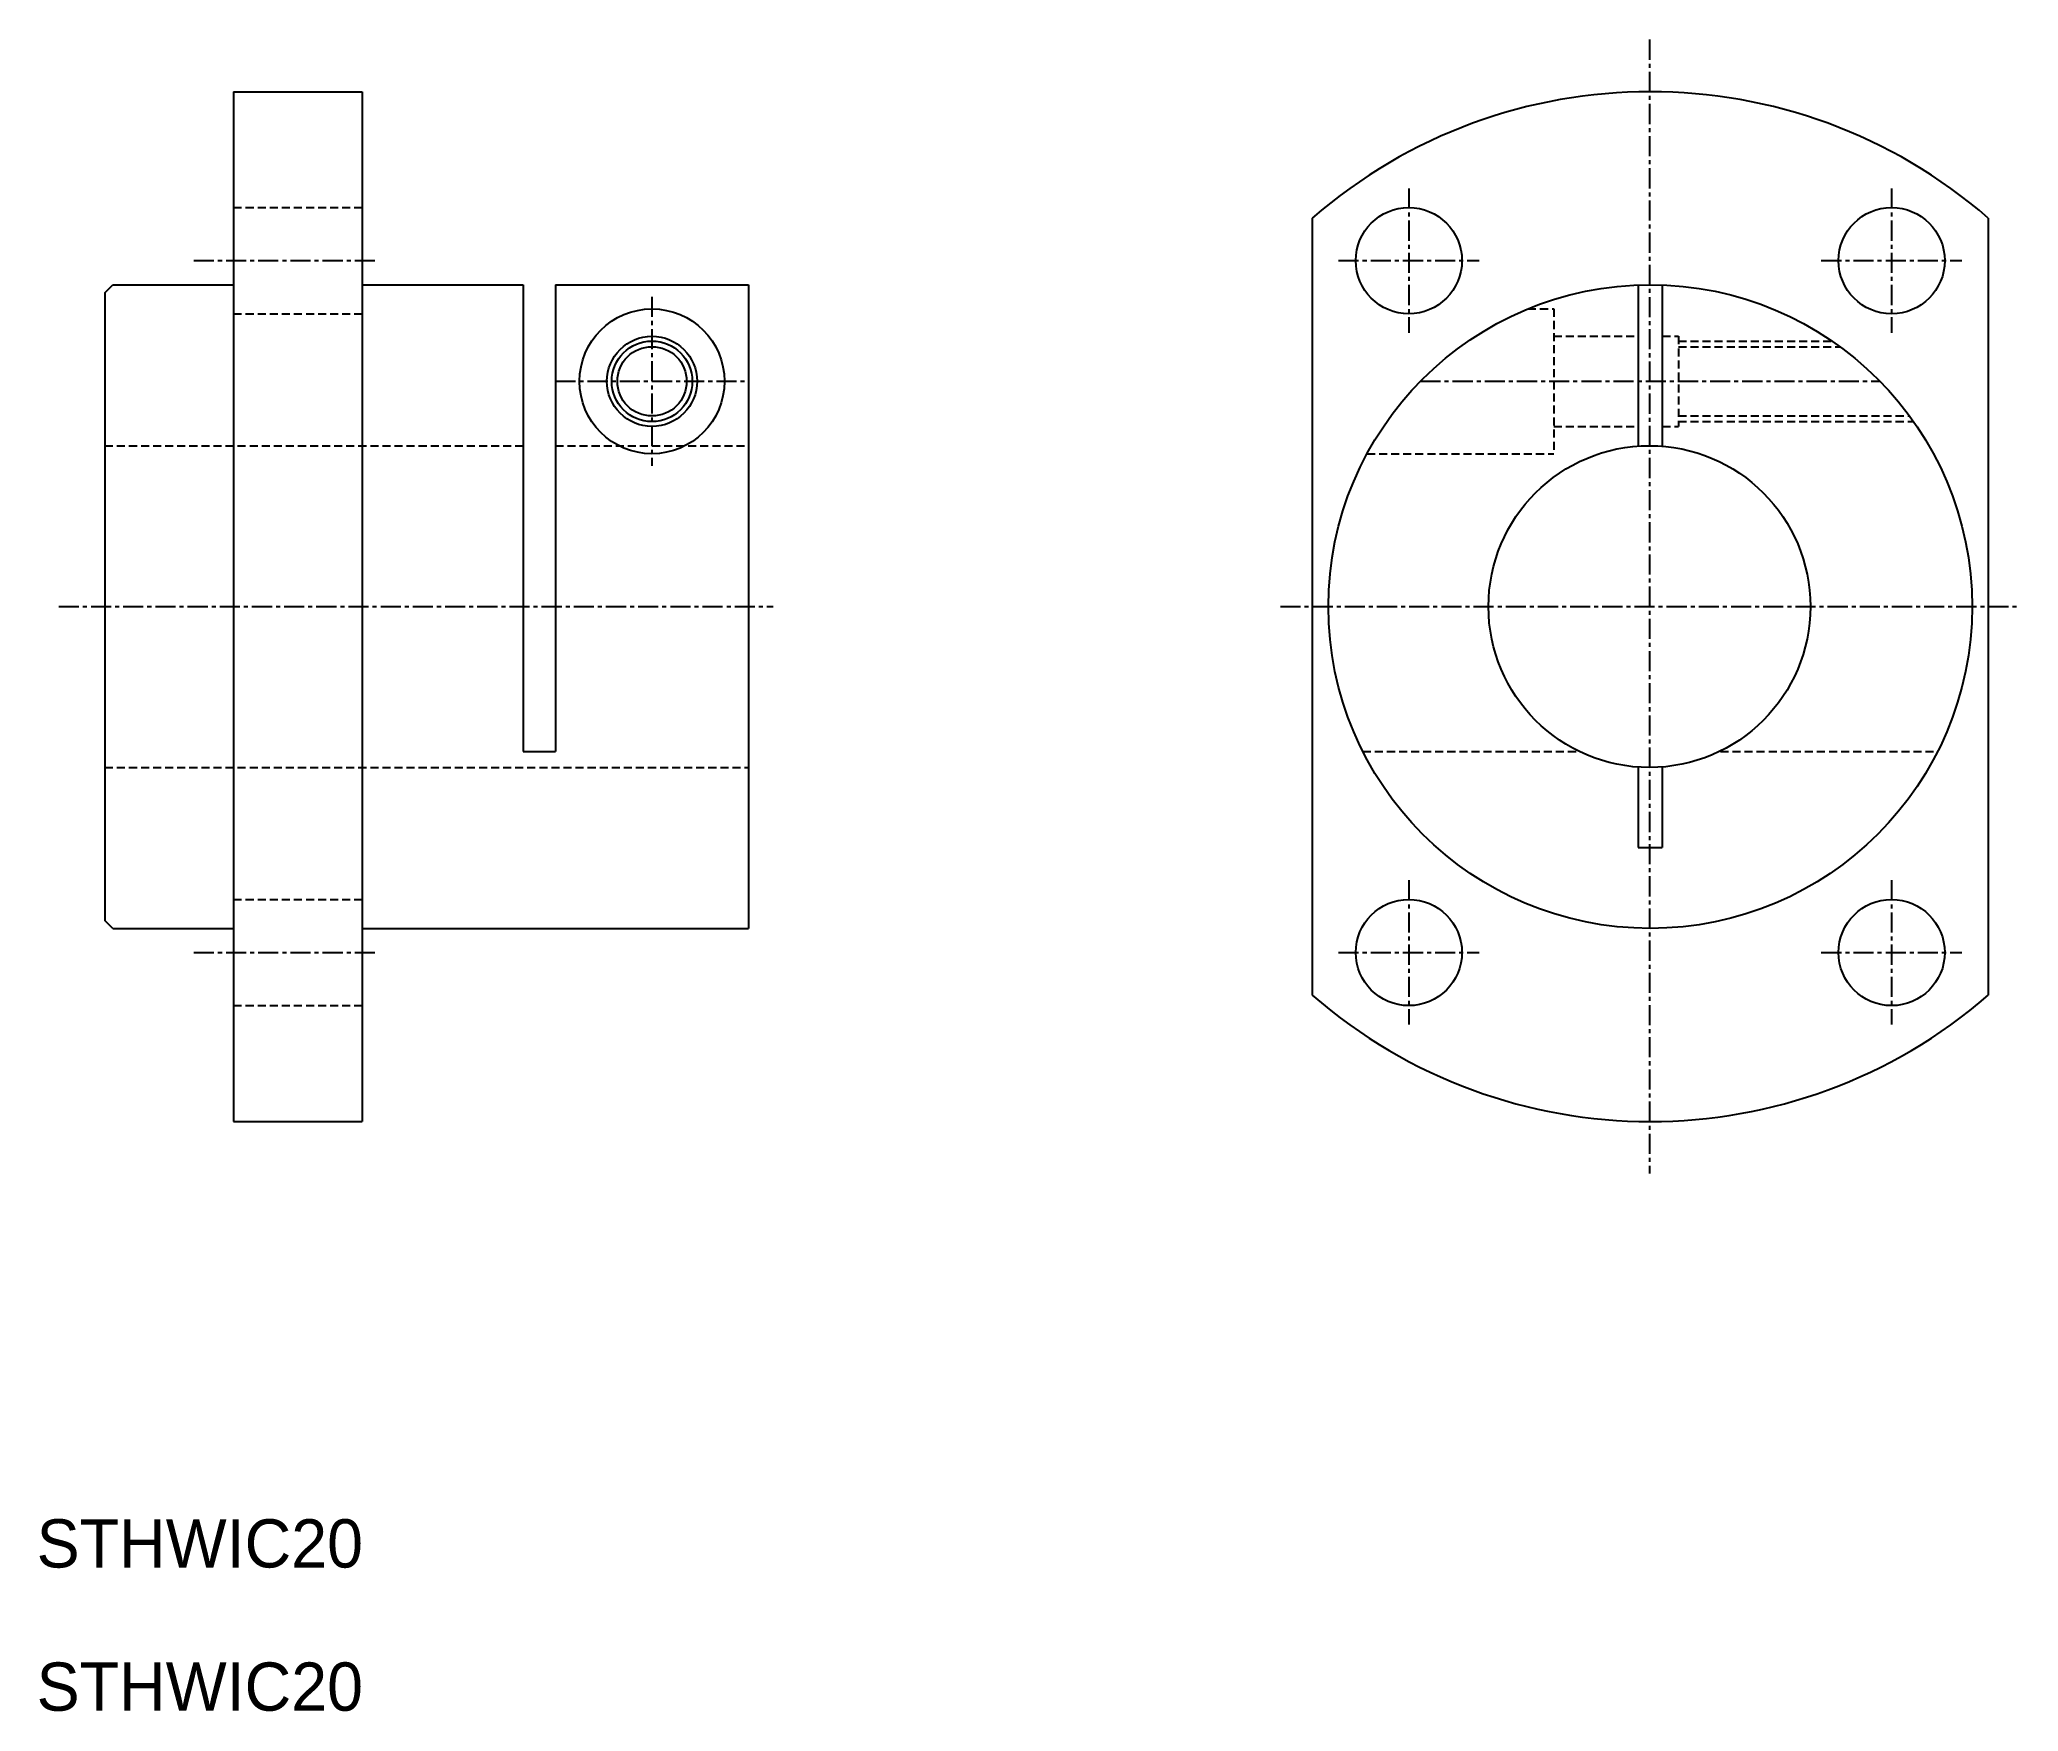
# Model space of a CAD drawing. Extents: x 34 to 157, y 69 to 172.
import ezdxf

# ---------------------------------------------------------------- set-up
doc = ezdxf.new("R2010")
doc.units = 0
doc.linetypes.add('CENTER', pattern=[2, 1.25, -0.25, 0.25, -0.25])
doc.linetypes.add('DASHED', pattern=[0.75, 0.5, -0.25])
doc.layers.get('0').update_dxf_attribs({"linetype": 'CONTINUOUS'})
doc.layers.add('CENTER', color=1, linetype='CENTER')

msp = doc.modelspace()

# ---------------------------------------------------------------- linework, layer by layer
at = {"color": 7, "linetype": 'CONTINUOUS'}
for p, q in [((45.91, 169.17), (45.91, 105.17)), ((45.91, 169.17), (53.91, 169.17)), ((53.91, 169.17), (53.91, 105.17)), ((112.94, 161.32), (112.94, 113.03)), ((154.94, 161.32), (154.94, 113.03)), ((37.91, 156.67), (38.41, 157.17)), ((37.91, 156.67), (37.91, 117.67)), ((38.41, 157.17), (45.91, 157.17)), ((53.91, 157.17), (63.91, 157.17)), ((63.91, 157.17), (63.91, 128.17)), ((65.91, 157.17), (65.91, 128.17)), ((65.91, 157.17), (77.91, 157.17)), ((77.91, 157.17), (77.91, 117.17)), ((133.19, 157.16), (133.19, 147.14)), ((134.69, 157.16), (134.69, 147.14)), ((63.91, 128.17), (65.91, 128.17)), ((133.19, 127.2), (133.19, 122.19)), ((134.69, 127.2), (134.69, 122.19)), ((133.19, 122.19), (134.69, 122.19)), ((38.41, 117.17), (37.91, 117.67)), ((38.41, 117.17), (45.91, 117.17)), ((53.91, 117.17), (77.91, 117.17)), ((45.91, 105.17), (53.91, 105.17))]:
    msp.add_line(p, q, dxfattribs=at)
at = {"color": 3, "linetype": 'DASHED'}
for p, q in [((45.91, 161.97), (53.91, 161.97)), ((45.91, 155.37), (53.91, 155.37)), ((126.34, 155.67), (127.94, 155.67)), ((127.94, 155.67), (127.94, 146.67)), ((127.94, 153.97), (133.19, 153.97)), ((134.69, 153.97), (135.69, 153.97)), ((135.69, 153.97), (135.69, 148.37)), ((135.69, 153.67), (145.24, 153.67)), ((135.69, 153.32), (145.74, 153.32)), ((135.69, 149.02), (150.05, 149.02)), ((127.94, 148.37), (133.19, 148.37)), ((134.69, 148.37), (135.69, 148.37)), ((135.69, 148.67), (150.3, 148.67)), ((37.91, 147.17), (63.91, 147.17)), ((65.91, 147.17), (77.91, 147.17)), ((116.34, 146.67), (127.94, 146.67)), ((116.08, 128.17), (129.58, 128.17)), ((138.3, 128.17), (151.8, 128.17)), ((37.91, 127.17), (77.91, 127.17)), ((45.91, 118.97), (53.91, 118.97)), ((45.91, 112.37), (53.91, 112.37))]:
    msp.add_line(p, q, dxfattribs=at)
at = {"color": 7, "linetype": 'CONTINUOUS'}
for centre, radius in [((118.94, 158.67), 3.3), ((148.94, 158.67), 3.3), ((133.94, 137.17), 20), ((71.91, 151.17), 4.5), ((71.91, 151.17), 2.8), ((71.91, 151.17), 2.15), ((133.89, 137.17), 10), ((118.94, 115.67), 3.3), ((148.94, 115.67), 3.3)]:
    msp.add_circle(centre, radius, dxfattribs=at)
at = {"color": 3, "linetype": 'CONTINUOUS'}
msp.add_circle((71.91, 151.17), 2.5, dxfattribs=at)
at = {"color": 7, "linetype": 'CONTINUOUS'}
for start, end in [(48.9855, 131.0145), (228.9855, 311.0145)]:
    msp.add_arc((133.94, 137.17), 32, start, end, dxfattribs=at)
at = {"layer": 'CENTER', "color": 1, "linetype": 'CENTER'}
for p, q in [((133.89, 172.41), (133.89, 101.93)), ((118.94, 163.16), (118.94, 154.19)), ((148.94, 163.16), (148.94, 154.19)), ((43.44, 158.67), (54.91, 158.67)), ((114.57, 158.67), (123.3, 158.67)), ((144.57, 158.67), (153.3, 158.67)), ((71.91, 156.42), (71.91, 145.92)), ((65.91, 151.17), (77.91, 151.17)), ((119.66, 151.17), (148.22, 151.17)), ((35.05, 137.17), (79.44, 137.17)), ((110.96, 137.17), (156.82, 137.17)), ((118.94, 120.16), (118.94, 111.19)), ((148.94, 120.16), (148.94, 111.19)), ((43.44, 115.67), (54.91, 115.67)), ((114.57, 115.67), (123.3, 115.67)), ((144.57, 115.67), (153.3, 115.67))]:
    msp.add_line(p, q, dxfattribs=at)

# ---------------------------------------------------------------- texts
at = {"color": 7, "linetype": 'CONTINUOUS'}
for p in [(33.67, 77.45), (33.67, 68.55)]:
    msp.add_text('STHWIC20', height=3, dxfattribs=at).set_placement(p)

doc.saveas('drawing.dxf')
